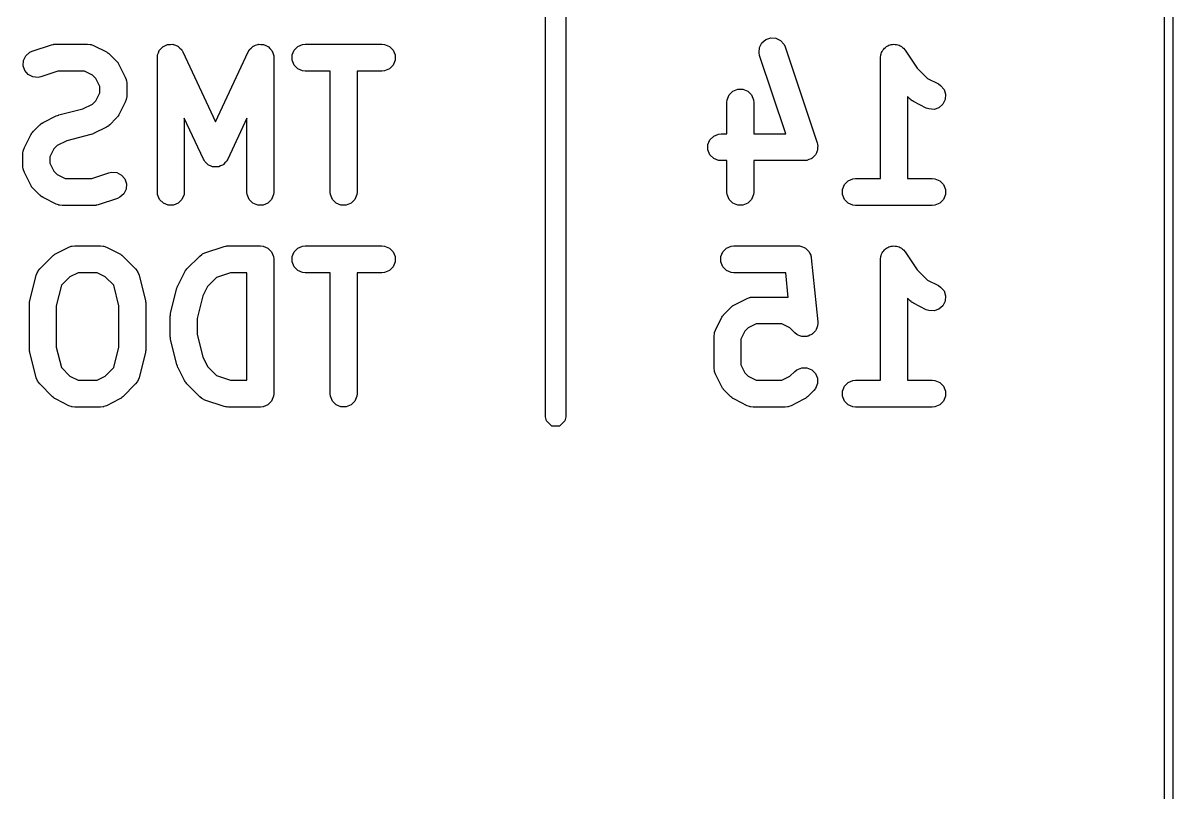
# Model space of a CAD drawing. Extents: x 89 to 178, y -115 to -57.
# Drawn here: x 165.18 to 172.03, y -88.94 to -84.36 of the extents above; entities that cross this region are included whole.
import ezdxf

# ---------------------------------------------------------------- set-up
doc = ezdxf.new("R2010")
doc.units = 0
doc.layers.add('BLACK', color=7, linetype='CONTINUOUS')

msp = doc.modelspace()

# ---------------------------------------------------------------- linework, layer by layer
at = {"layer": 'BLACK', "linetype": 'CONTINUOUS'}
for p, q in [((171.975, -90.3), (171.975091, -63.030772)), ((172.025092, -63.020889), (172.025, -90.275)), ((168.29, -86.7), (168.29, -81.71)), ((168.41, -81.71), (168.41, -86.7)), ((169.562814, -84.50255), (169.576774, -84.474631)), ((169.576774, -84.474631), (169.600356, -84.454179)), ((169.600356, -84.454179), (169.629968, -84.444308)), ((169.629968, -84.444308), (169.661104, -84.44652)), ((169.661104, -84.44652), (169.689023, -84.46048)), ((169.689023, -84.46048), (169.709475, -84.484062)), ((165.195821, -84.550821), (165.219403, -84.530369)), ((165.219403, -84.530369), (165.233723, -84.523975)), ((165.233723, -84.523975), (165.348008, -84.48588)), ((165.348008, -84.48588), (165.355747, -84.48412)), ((165.355747, -84.48412), (165.357699, -84.483312)), ((165.357699, -84.483312), (165.360527, -84.483033)), ((165.360527, -84.483033), (165.3633, -84.482403)), ((165.3633, -84.482403), (165.365408, -84.482552)), ((165.365408, -84.482552), (165.373306, -84.481775)), ((165.373306, -84.481775), (165.563783, -84.481775)), ((165.563783, -84.481775), (165.57939, -84.483312)), ((165.57939, -84.483312), (165.582046, -84.484412)), ((165.582046, -84.484412), (165.584913, -84.484616)), ((165.584913, -84.484616), (165.59956, -84.490221)), ((165.59956, -84.490221), (165.67575, -84.528316)), ((165.67575, -84.528316), (165.682464, -84.532542)), ((165.682464, -84.532542), (165.684419, -84.533352)), ((165.684419, -84.533352), (165.686618, -84.535157)), ((165.686618, -84.535157), (165.689022, -84.53667)), ((165.689022, -84.53667), (165.690404, -84.538264)), ((165.690404, -84.538264), (165.696542, -84.543301)), ((165.696542, -84.543301), (165.734636, -84.581396)), ((165.979948, -84.549628), (165.980317, -84.548612)), ((165.980317, -84.548612), (165.980558, -84.546168)), ((165.980558, -84.546168), (165.985866, -84.53335)), ((165.985866, -84.53335), (165.990615, -84.520293)), ((165.990615, -84.520293), (165.99182, -84.518976)), ((165.99182, -84.518976), (165.992503, -84.517329)), ((165.992503, -84.517329), (166.002319, -84.507512)), ((166.002319, -84.507512), (166.011697, -84.497273)), ((166.011697, -84.497273), (166.013313, -84.496518)), ((166.013313, -84.496518), (166.014575, -84.495257)), ((166.014575, -84.495257), (166.027401, -84.489944)), ((166.027401, -84.489944), (166.039983, -84.484073)), ((166.039983, -84.484073), (166.041765, -84.483994)), ((166.041765, -84.483994), (166.043414, -84.483312)), ((166.043414, -84.483312), (166.057293, -84.483312)), ((166.057293, -84.483312), (166.071168, -84.482702)), ((166.071168, -84.482702), (166.072846, -84.483312)), ((166.072846, -84.483312), (166.074628, -84.483312)), ((166.074628, -84.483312), (166.087445, -84.48862)), ((166.087445, -84.48862), (166.100503, -84.493369)), ((166.100503, -84.493369), (166.101819, -84.494574)), ((166.101819, -84.494574), (166.103467, -84.495257)), ((166.103467, -84.495257), (166.113283, -84.505073)), ((166.113283, -84.505073), (166.123523, -84.514451)), ((166.123523, -84.514451), (166.124775, -84.516565)), ((166.124775, -84.516565), (166.125539, -84.517329)), ((166.125539, -84.517329), (166.126262, -84.519075)), ((166.126262, -84.519075), (166.131516, -84.527944)), ((166.131516, -84.527944), (166.325688, -84.944025)), ((166.325688, -84.944025), (166.51986, -84.527944)), ((166.51986, -84.527944), (166.525111, -84.519077)), ((166.525111, -84.519077), (166.525836, -84.517329)), ((166.525836, -84.517329), (166.526599, -84.516565)), ((166.526599, -84.516565), (166.527852, -84.514451)), ((166.527852, -84.514451), (166.538091, -84.505073)), ((166.538091, -84.505073), (166.547908, -84.495257)), ((166.547908, -84.495257), (166.549555, -84.494574)), ((166.549555, -84.494574), (166.550872, -84.493369)), ((166.550872, -84.493369), (166.563929, -84.48862)), ((166.563929, -84.48862), (166.576747, -84.483312)), ((166.576747, -84.483312), (166.578529, -84.483312)), ((166.578529, -84.483312), (166.580207, -84.482702)), ((166.580207, -84.482702), (166.594082, -84.483312)), ((166.594082, -84.483312), (166.607961, -84.483312)), ((166.607961, -84.483312), (166.609609, -84.483994)), ((166.609609, -84.483994), (166.611392, -84.484073)), ((166.611392, -84.484073), (166.623973, -84.489944)), ((166.623973, -84.489944), (166.6368, -84.495257)), ((166.6368, -84.495257), (166.638061, -84.496518)), ((166.638061, -84.496518), (166.639678, -84.497273)), ((166.639678, -84.497273), (166.649055, -84.507512)), ((166.649055, -84.507512), (166.658872, -84.517329)), ((166.658872, -84.517329), (166.659554, -84.518976)), ((166.659554, -84.518976), (166.66076, -84.520293)), ((166.66076, -84.520293), (166.665508, -84.53335)), ((166.665508, -84.53335), (166.670817, -84.546168)), ((166.670817, -84.546168), (166.671057, -84.548612)), ((166.671057, -84.548612), (166.671427, -84.549628)), ((166.780558, -84.546168), (166.792503, -84.517329)), ((166.780558, -84.577382), (166.780558, -84.546168)), ((166.792503, -84.517329), (166.814575, -84.495257)), ((166.814575, -84.495257), (166.843414, -84.483312)), ((166.843414, -84.483312), (166.859021, -84.481775)), ((166.859021, -84.481775), (167.316164, -84.481775)), ((167.316164, -84.481775), (167.331771, -84.483312)), ((167.331771, -84.483312), (167.36061, -84.495257)), ((167.36061, -84.495257), (167.382682, -84.517329)), ((167.382682, -84.517329), (167.394627, -84.546168)), ((167.394627, -84.546168), (167.394627, -84.577382)), ((169.560602, -84.533686), (169.562814, -84.50255)), ((169.564079, -84.548978), (169.560602, -84.533686)), ((169.709475, -84.484062), (169.715869, -84.498382)), ((169.715869, -84.498382), (169.906346, -85.069809)), ((170.283801, -84.561601), (170.285321, -84.546168)), ((170.285321, -84.546168), (170.288351, -84.538852)), ((170.288351, -84.538852), (170.289905, -84.531083)), ((170.289905, -84.531083), (170.294267, -84.524569)), ((170.294267, -84.524569), (170.297266, -84.517329)), ((170.297266, -84.517329), (170.302866, -84.511728)), ((170.302866, -84.511728), (170.307274, -84.505147)), ((170.307274, -84.505147), (170.313795, -84.500799)), ((170.313795, -84.500799), (170.319338, -84.495257)), ((170.319338, -84.495257), (170.326656, -84.492225)), ((170.326656, -84.492225), (170.333246, -84.487833)), ((170.333246, -84.487833), (170.340935, -84.486311)), ((170.340935, -84.486311), (170.348177, -84.483312)), ((170.348177, -84.483312), (170.356094, -84.483312)), ((170.356094, -84.483312), (170.363867, -84.481774)), ((170.363867, -84.481774), (170.371557, -84.483312)), ((170.371557, -84.483312), (170.379391, -84.483312)), ((170.379391, -84.483312), (170.386706, -84.486342)), ((170.386706, -84.486342), (170.394476, -84.487896)), ((170.394476, -84.487896), (170.400989, -84.492258)), ((170.400989, -84.492258), (170.40823, -84.495257)), ((170.40823, -84.495257), (170.41383, -84.500857)), ((170.41383, -84.500857), (170.420412, -84.505265)), ((170.420412, -84.505265), (170.430239, -84.517266)), ((170.430239, -84.517266), (170.430302, -84.517329)), ((170.430302, -84.517329), (170.430313, -84.517356)), ((170.430313, -84.517356), (170.430348, -84.517399)), ((170.430348, -84.517399), (170.502144, -84.625093)), ((165.179649, -84.609876), (165.181861, -84.57874)), ((165.18952, -84.639488), (165.179649, -84.609876)), ((165.181861, -84.57874), (165.195821, -84.550821)), ((165.734636, -84.581396), (165.73967, -84.58753)), ((165.73967, -84.58753), (165.741268, -84.588916)), ((165.741268, -84.588916), (165.742783, -84.591324)), ((165.742783, -84.591324), (165.744585, -84.593519)), ((165.744585, -84.593519), (165.745392, -84.595469)), ((165.745392, -84.595469), (165.749622, -84.602188)), ((165.749622, -84.602188), (165.787718, -84.678378)), ((165.979021, -84.561775), (165.980031, -84.551518)), ((165.979021, -85.361775), (165.979021, -84.561775)), ((165.980031, -84.551518), (165.979948, -84.549628)), ((166.671427, -84.549628), (166.671343, -84.551518)), ((166.671343, -84.551518), (166.672354, -84.561775)), ((166.672354, -84.561775), (166.672354, -85.361775)), ((166.792503, -84.606221), (166.780558, -84.577382)), ((166.814575, -84.628293), (166.792503, -84.606221)), ((167.382682, -84.606221), (167.36061, -84.628293)), ((167.394627, -84.577382), (167.382682, -84.606221)), ((169.719456, -85.015108), (169.564079, -84.548978)), ((170.283783, -84.561692), (170.283801, -84.561601)), ((170.283789, -84.561722), (170.283783, -84.561692)), ((170.283784, -84.561775), (170.283789, -84.561722)), ((170.283784, -85.281775), (170.283784, -84.561775)), ((165.209972, -84.66307), (165.18952, -84.639488)), ((165.237891, -84.67703), (165.209972, -84.66307)), ((165.269027, -84.679242), (165.237891, -84.67703)), ((165.284319, -84.675765), (165.269027, -84.679242)), ((165.386289, -84.641775), (165.284319, -84.675765)), ((165.544898, -84.641775), (165.386289, -84.641775)), ((165.592582, -84.665617), (165.544898, -84.641775)), ((165.61232, -84.685354), (165.592582, -84.665617)), ((165.636164, -84.733041), (165.61232, -84.685354)), ((165.787718, -84.678378), (165.793323, -84.693025)), ((166.843414, -84.640238), (166.814575, -84.628293)), ((166.859021, -84.641775), (166.843414, -84.640238)), ((167.007593, -84.641775), (166.859021, -84.641775)), ((167.007593, -85.361775), (167.007593, -84.641775)), ((167.316164, -84.641775), (167.167593, -84.641775)), ((167.167593, -84.641775), (167.167593, -85.361775)), ((167.331771, -84.640238), (167.316164, -84.641775)), ((167.36061, -84.628293), (167.331771, -84.640238)), ((170.502144, -84.625093), (170.563554, -84.686502)), ((165.636164, -84.77146), (165.636164, -84.733041)), ((165.793323, -84.693025), (165.793526, -84.695892)), ((165.793526, -84.695892), (165.794627, -84.698549)), ((165.794627, -84.698549), (165.796164, -84.714156)), ((165.796164, -84.714156), (165.796164, -84.790346)), ((169.405052, -84.761923), (169.433891, -84.749978)), ((169.433891, -84.749978), (169.465105, -84.749978)), ((169.465105, -84.749978), (169.493944, -84.761923)), ((170.563554, -84.686502), (170.628133, -84.718792)), ((170.628133, -84.718792), (170.641405, -84.727146)), ((170.641405, -84.727146), (170.661857, -84.750727)), ((170.661857, -84.750727), (170.671728, -84.78034)), ((165.592582, -84.838884), (165.61232, -84.819147)), ((165.61232, -84.819147), (165.636164, -84.77146)), ((165.793323, -84.811477), (165.787718, -84.826124)), ((165.793526, -84.808609), (165.793323, -84.811477)), ((165.794627, -84.805953), (165.793526, -84.808609)), ((165.796164, -84.790346), (165.794627, -84.805953)), ((169.369498, -84.828441), (169.371035, -84.812834)), ((169.371035, -84.812834), (169.38298, -84.783995)), ((169.38298, -84.783995), (169.405052, -84.761923)), ((169.493944, -84.761923), (169.516016, -84.783995)), ((169.516016, -84.783995), (169.527961, -84.812834)), ((169.527961, -84.812834), (169.529498, -84.828441)), ((170.459596, -84.808819), (170.443784, -84.793006)), ((170.443784, -84.793006), (170.443784, -85.281775)), ((170.46573, -84.813853), (170.459596, -84.808819)), ((170.467116, -84.815451), (170.46573, -84.813853)), ((170.469524, -84.816966), (170.467116, -84.815451)), ((170.471719, -84.818768), (170.469524, -84.816966)), ((170.473669, -84.819576), (170.471719, -84.818768)), ((170.480388, -84.823805), (170.473669, -84.819576)), ((170.669515, -84.811476), (170.655556, -84.839395)), ((170.671728, -84.78034), (170.669515, -84.811476)), ((165.391999, -84.903211), (165.535862, -84.867244)), ((165.535862, -84.867244), (165.592582, -84.838884)), ((165.787718, -84.826124), (165.749622, -84.902314)), ((169.369498, -85.015108), (169.369498, -84.828441)), ((169.529498, -84.828441), (169.529498, -85.015108)), ((170.556579, -84.8619), (170.480388, -84.823805)), ((170.571226, -84.867505), (170.556579, -84.8619)), ((170.602362, -84.869718), (170.571226, -84.867505)), ((170.631975, -84.859847), (170.602362, -84.869718)), ((170.655556, -84.839395), (170.631975, -84.859847)), ((165.278642, -84.96235), (165.284776, -84.957315)), ((165.284776, -84.957315), (165.286162, -84.955718)), ((165.286162, -84.955718), (165.28857, -84.954202)), ((165.28857, -84.954202), (165.290765, -84.952401)), ((165.290765, -84.952401), (165.292715, -84.951593)), ((165.292715, -84.951593), (165.299434, -84.947364)), ((165.299434, -84.947364), (165.375624, -84.909268)), ((165.375624, -84.909268), (165.376767, -84.90883)), ((165.376767, -84.90883), (165.377231, -84.908487)), ((165.377231, -84.908487), (165.383764, -84.906152)), ((165.383764, -84.906152), (165.390271, -84.903663)), ((165.390271, -84.903663), (165.390848, -84.903621)), ((165.390848, -84.903621), (165.391999, -84.903211)), ((165.734636, -84.923106), (165.696542, -84.961201)), ((165.73967, -84.916971), (165.734636, -84.923106)), ((165.741268, -84.915586), (165.73967, -84.916971)), ((165.742783, -84.913177), (165.741268, -84.915586)), ((165.744585, -84.910983), (165.742783, -84.913177)), ((165.745392, -84.909032), (165.744585, -84.910983)), ((165.749622, -84.902314), (165.745392, -84.909032)), ((166.253193, -85.167034), (166.139021, -84.92238)), ((166.139021, -84.92238), (166.139021, -85.361775)), ((166.512354, -84.922381), (166.398183, -85.167034)), ((166.512354, -85.361775), (166.512354, -84.922381)), ((165.187467, -85.097426), (165.225562, -85.021236)), ((165.225562, -85.021236), (165.229788, -85.014521)), ((165.229788, -85.014521), (165.230598, -85.012567)), ((165.230598, -85.012567), (165.232403, -85.010367)), ((165.232403, -85.010367), (165.233916, -85.007964)), ((165.233916, -85.007964), (165.23551, -85.006581)), ((165.23551, -85.006581), (165.240547, -85.000444)), ((165.240547, -85.000444), (165.278642, -84.96235)), ((165.583186, -85.020338), (165.439325, -85.056302)), ((165.584336, -85.019926), (165.583186, -85.020338)), ((165.584913, -85.019886), (165.584336, -85.019926)), ((165.591405, -85.017401), (165.584913, -85.019886)), ((165.597954, -85.015062), (165.591405, -85.017401)), ((165.598418, -85.014717), (165.597954, -85.015062)), ((165.59956, -85.014281), (165.598418, -85.014717)), ((165.67575, -84.976186), (165.59956, -85.014281)), ((165.682464, -84.971959), (165.67575, -84.976186)), ((165.684419, -84.97115), (165.682464, -84.971959)), ((165.686618, -84.969344), (165.684419, -84.97115)), ((165.689022, -84.967832), (165.686618, -84.969344)), ((165.690404, -84.966237), (165.689022, -84.967832)), ((165.696542, -84.961201), (165.690404, -84.966237)), ((169.290766, -85.02859), (169.319605, -85.016645)), ((169.319605, -85.016645), (169.335212, -85.015108)), ((169.335212, -85.015108), (169.369498, -85.015108)), ((169.529498, -85.015108), (169.719456, -85.015108)), ((165.3826, -85.084665), (165.362863, -85.104403)), ((165.439325, -85.056302), (165.3826, -85.084665)), ((169.256749, -85.079501), (169.268694, -85.050662)), ((169.256749, -85.110715), (169.256749, -85.079501)), ((169.268694, -85.050662), (169.290766, -85.02859)), ((169.906346, -85.069809), (169.908106, -85.077551)), ((169.908106, -85.077551), (169.908914, -85.079501)), ((169.908914, -85.079501), (169.908914, -85.081103)), ((169.908914, -85.081103), (169.909823, -85.085101)), ((169.909823, -85.085101), (169.908914, -85.097896)), ((165.179021, -85.133203), (165.180558, -85.117596)), ((165.179021, -85.209394), (165.179021, -85.133203)), ((165.180558, -85.117596), (165.181658, -85.114939)), ((165.181658, -85.114939), (165.181862, -85.112073)), ((165.181862, -85.112073), (165.187467, -85.097426)), ((165.362863, -85.104403), (165.339021, -85.152088)), ((165.339021, -85.152088), (165.339021, -85.190509)), ((169.268694, -85.139554), (169.256749, -85.110715)), ((169.290766, -85.161626), (169.268694, -85.139554)), ((169.319605, -85.173571), (169.290766, -85.161626)), ((169.870069, -85.164609), (169.857907, -85.168662)), ((169.872239, -85.162726), (169.870069, -85.164609)), ((169.874897, -85.161626), (169.872239, -85.162726)), ((169.883969, -85.152553), (169.874897, -85.161626)), ((169.893651, -85.144157), (169.883969, -85.152553)), ((169.894936, -85.141586), (169.893651, -85.144157)), ((169.896969, -85.139554), (169.894936, -85.141586)), ((169.901874, -85.12771), (169.896969, -85.139554)), ((169.907611, -85.116238), (169.901874, -85.12771)), ((169.907814, -85.113368), (169.907611, -85.116238)), ((169.908914, -85.110715), (169.907814, -85.113368)), ((169.908914, -85.097896), (169.908914, -85.110715)), ((165.180558, -85.225001), (165.179021, -85.209394)), ((165.181658, -85.227657), (165.180558, -85.225001)), ((165.181862, -85.230524), (165.181658, -85.227657)), ((165.187467, -85.245171), (165.181862, -85.230524)), ((165.339021, -85.190509), (165.362864, -85.238195)), ((166.256577, -85.172747), (166.253193, -85.167034)), ((166.257282, -85.174685), (166.256577, -85.172747)), ((166.258537, -85.176055), (166.257282, -85.174685)), ((166.261186, -85.180527), (166.258537, -85.176055)), ((166.270152, -85.188738), (166.261186, -85.180527)), ((166.278364, -85.197705), (166.270152, -85.188738)), ((166.281583, -85.199207), (166.278364, -85.197705)), ((166.284206, -85.201609), (166.281583, -85.199207)), ((166.295636, -85.205765), (166.284206, -85.201609)), ((166.30665, -85.210905), (166.295636, -85.205765)), ((166.310199, -85.211061), (166.30665, -85.210905)), ((166.313541, -85.212276), (166.310199, -85.211061)), ((166.325688, -85.211741), (166.313541, -85.212276)), ((166.337835, -85.212276), (166.325688, -85.211741)), ((166.341176, -85.211061), (166.337835, -85.212276)), ((166.344726, -85.210905), (166.341176, -85.211061)), ((166.355739, -85.205765), (166.344726, -85.210905)), ((166.36717, -85.201609), (166.355739, -85.205765)), ((166.369792, -85.199207), (166.36717, -85.201609)), ((166.373012, -85.197705), (166.369792, -85.199207)), ((166.381223, -85.188738), (166.373012, -85.197705)), ((166.39019, -85.180527), (166.381223, -85.188738)), ((166.392838, -85.176055), (166.39019, -85.180527)), ((166.394094, -85.174685), (166.392838, -85.176055)), ((166.394798, -85.172747), (166.394094, -85.174685)), ((166.398183, -85.167034), (166.394798, -85.172747)), ((169.335212, -85.175108), (169.319605, -85.173571)), ((169.369498, -85.175108), (169.335212, -85.175108)), ((169.369498, -85.361775), (169.369498, -85.175108)), ((169.830451, -85.175108), (169.529498, -85.175108)), ((169.529498, -85.175108), (169.529498, -85.361775)), ((169.838349, -85.17433), (169.830451, -85.175108)), ((169.840457, -85.17448), (169.838349, -85.17433)), ((169.841978, -85.173972), (169.840457, -85.17448)), ((169.846058, -85.173571), (169.841978, -85.173972)), ((169.857907, -85.168662), (169.846058, -85.173571)), ((165.225562, -85.321361), (165.187467, -85.245171)), ((165.362864, -85.238195), (165.3826, -85.257932)), ((165.3826, -85.257932), (165.430287, -85.281775)), ((165.430287, -85.281775), (165.588895, -85.281775)), ((165.588895, -85.281775), (165.690866, -85.247785)), ((165.690866, -85.247785), (165.706158, -85.244308)), ((165.706158, -85.244308), (165.737295, -85.24652)), ((165.737295, -85.24652), (165.765214, -85.26048)), ((165.765214, -85.26048), (165.785665, -85.284062)), ((165.785665, -85.284062), (165.795536, -85.313674)), ((170.068695, -85.317329), (170.090767, -85.295257)), ((170.090767, -85.295257), (170.119606, -85.283312)), ((170.119606, -85.283312), (170.135213, -85.281775)), ((170.135213, -85.281775), (170.283784, -85.281775)), ((170.443784, -85.281775), (170.592356, -85.281775)), ((170.592356, -85.281775), (170.607963, -85.283312)), ((170.607963, -85.283312), (170.636802, -85.295257)), ((170.636802, -85.295257), (170.658874, -85.317329)), ((165.229789, -85.328077), (165.225562, -85.321361)), ((165.230598, -85.330029), (165.229789, -85.328077)), ((165.2324, -85.332225), (165.230598, -85.330029)), ((165.233916, -85.334633), (165.2324, -85.332225)), ((165.235513, -85.336018), (165.233916, -85.334633)), ((165.240547, -85.342152), (165.235513, -85.336018)), ((165.278642, -85.380248), (165.240547, -85.342152)), ((165.793324, -85.344811), (165.779364, -85.37273)), ((165.795536, -85.313674), (165.793324, -85.344811)), ((165.980558, -85.377382), (165.979021, -85.361775)), ((166.139021, -85.361775), (166.137484, -85.377382)), ((166.513891, -85.377382), (166.512354, -85.361775)), ((166.672354, -85.361775), (166.670817, -85.377382)), ((167.00913, -85.377382), (167.007593, -85.361775)), ((167.167593, -85.361775), (167.166056, -85.377382)), ((169.371035, -85.377382), (169.369498, -85.361775)), ((169.529498, -85.361775), (169.527961, -85.377382)), ((170.05675, -85.346168), (170.068695, -85.317329)), ((170.05675, -85.377382), (170.05675, -85.346168)), ((170.658874, -85.317329), (170.670819, -85.346168)), ((170.670819, -85.346168), (170.670819, -85.377382)), ((165.284777, -85.385283), (165.278642, -85.380248)), ((165.286162, -85.38688), (165.284777, -85.385283)), ((165.288566, -85.388393), (165.286162, -85.38688)), ((165.290764, -85.390197), (165.288566, -85.388393)), ((165.292716, -85.391005), (165.290764, -85.390197)), ((165.299434, -85.395234), (165.292716, -85.391005)), ((165.375625, -85.433329), (165.299434, -85.395234)), ((165.390272, -85.438934), (165.375625, -85.433329)), ((165.393138, -85.439137), (165.390272, -85.438934)), ((165.627176, -85.43767), (165.619436, -85.439429)), ((165.741462, -85.399575), (165.627176, -85.43767)), ((165.755782, -85.393181), (165.741462, -85.399575)), ((165.779364, -85.37273), (165.755782, -85.393181)), ((165.992503, -85.406221), (165.980558, -85.377382)), ((166.014575, -85.428293), (165.992503, -85.406221)), ((166.043414, -85.440238), (166.014575, -85.428293)), ((166.103467, -85.428293), (166.074628, -85.440238)), ((166.125539, -85.406221), (166.103467, -85.428293)), ((166.137484, -85.377382), (166.125539, -85.406221)), ((166.525836, -85.406221), (166.513891, -85.377382)), ((166.547908, -85.428293), (166.525836, -85.406221)), ((166.576747, -85.440238), (166.547908, -85.428293)), ((166.6368, -85.428293), (166.607961, -85.440238)), ((166.658872, -85.406221), (166.6368, -85.428293)), ((166.670817, -85.377382), (166.658872, -85.406221)), ((167.021075, -85.406221), (167.00913, -85.377382)), ((167.043147, -85.428293), (167.021075, -85.406221)), ((167.071986, -85.440238), (167.043147, -85.428293)), ((167.132039, -85.428293), (167.1032, -85.440238)), ((167.154111, -85.406221), (167.132039, -85.428293)), ((167.166056, -85.377382), (167.154111, -85.406221)), ((169.38298, -85.406221), (169.371035, -85.377382)), ((169.405052, -85.428293), (169.38298, -85.406221)), ((169.433891, -85.440238), (169.405052, -85.428293)), ((169.493944, -85.428293), (169.465105, -85.440238)), ((169.516016, -85.406221), (169.493944, -85.428293)), ((169.527961, -85.377382), (169.516016, -85.406221)), ((170.068695, -85.406221), (170.05675, -85.377382)), ((170.090767, -85.428293), (170.068695, -85.406221)), ((170.119606, -85.440238), (170.090767, -85.428293)), ((170.636802, -85.428293), (170.607963, -85.440238)), ((170.658874, -85.406221), (170.636802, -85.428293)), ((170.670819, -85.377382), (170.658874, -85.406221)), ((165.395795, -85.440238), (165.393138, -85.439137)), ((165.411402, -85.441775), (165.395795, -85.440238)), ((165.601878, -85.441775), (165.411402, -85.441775)), ((165.609775, -85.440997), (165.601878, -85.441775)), ((165.611884, -85.441147), (165.609775, -85.440997)), ((165.614656, -85.440516), (165.611884, -85.441147)), ((165.617485, -85.440238), (165.614656, -85.440516)), ((165.619436, -85.439429), (165.617485, -85.440238)), ((166.074628, -85.440238), (166.043414, -85.440238)), ((166.607961, -85.440238), (166.576747, -85.440238)), ((167.1032, -85.440238), (167.071986, -85.440238)), ((169.465105, -85.440238), (169.433891, -85.440238)), ((170.135213, -85.441775), (170.119606, -85.440238)), ((170.592356, -85.441775), (170.135213, -85.441775)), ((170.607963, -85.440238), (170.592356, -85.441775)), ((165.375625, -85.728316), (165.451815, -85.690221)), ((165.451815, -85.690221), (165.466462, -85.684616)), ((165.466462, -85.684616), (165.469328, -85.684412)), ((165.469328, -85.684412), (165.471985, -85.683312)), ((165.471985, -85.683312), (165.487592, -85.681775)), ((165.487592, -85.681775), (165.639973, -85.681775)), ((165.639973, -85.681775), (165.65558, -85.683312)), ((165.65558, -85.683312), (165.658236, -85.684412)), ((165.658236, -85.684412), (165.661103, -85.684616)), ((165.661103, -85.684616), (165.67575, -85.690221)), ((165.67575, -85.690221), (165.751941, -85.728316)), ((166.262294, -85.723975), (166.37658, -85.68588)), ((166.37658, -85.68588), (166.384319, -85.68412)), ((166.384319, -85.68412), (166.386271, -85.683312)), ((166.386271, -85.683312), (166.389099, -85.683033)), ((166.389099, -85.683033), (166.391872, -85.682403)), ((166.391872, -85.682403), (166.39398, -85.682552)), ((166.39398, -85.682552), (166.401878, -85.681775)), ((166.401878, -85.681775), (166.592354, -85.681775)), ((166.592354, -85.681775), (166.607961, -85.683312)), ((166.607961, -85.683312), (166.6368, -85.695257)), ((166.6368, -85.695257), (166.658872, -85.717329)), ((166.792503, -85.717329), (166.814575, -85.695257)), ((166.814575, -85.695257), (166.843414, -85.683312)), ((166.843414, -85.683312), (166.859021, -85.681775)), ((166.859021, -85.681775), (167.316164, -85.681775)), ((167.316164, -85.681775), (167.331771, -85.683312)), ((167.331771, -85.683312), (167.36061, -85.695257)), ((167.36061, -85.695257), (167.382682, -85.717329)), ((169.344885, -85.717329), (169.366957, -85.695257)), ((169.366957, -85.695257), (169.395796, -85.683312)), ((169.395796, -85.683312), (169.411403, -85.681775)), ((169.411403, -85.681775), (169.792355, -85.681775)), ((169.792355, -85.681775), (169.798124, -85.682343)), ((169.798124, -85.682343), (169.800077, -85.682148)), ((169.800077, -85.682148), (169.801983, -85.682723)), ((169.801983, -85.682723), (169.807962, -85.683312)), ((169.807962, -85.683312), (169.818761, -85.687785)), ((169.818761, -85.687785), (169.829961, -85.691164)), ((169.829961, -85.691164), (169.833079, -85.693715)), ((169.833079, -85.693715), (169.836801, -85.695257)), ((169.836801, -85.695257), (169.845071, -85.703527)), ((169.845071, -85.703527), (169.85412, -85.710931)), ((169.85412, -85.710931), (169.856023, -85.714479)), ((170.297266, -85.717329), (170.302866, -85.711728)), ((170.302866, -85.711728), (170.307274, -85.705147)), ((170.307274, -85.705147), (170.313795, -85.700799)), ((170.313795, -85.700799), (170.319338, -85.695257)), ((170.319338, -85.695257), (170.326656, -85.692225)), ((170.326656, -85.692225), (170.333246, -85.687833)), ((170.333246, -85.687833), (170.340935, -85.686311)), ((170.340935, -85.686311), (170.348177, -85.683312)), ((170.348177, -85.683312), (170.356094, -85.683312)), ((170.356094, -85.683312), (170.363867, -85.681774)), ((170.363867, -85.681774), (170.371557, -85.683312)), ((170.371557, -85.683312), (170.379391, -85.683312)), ((170.379391, -85.683312), (170.386706, -85.686342)), ((170.386706, -85.686342), (170.394476, -85.687896)), ((170.394476, -85.687896), (170.400989, -85.692258)), ((170.400989, -85.692258), (170.40823, -85.695257)), ((170.40823, -85.695257), (170.41383, -85.700857)), ((170.41383, -85.700857), (170.420412, -85.705265)), ((170.420412, -85.705265), (170.430239, -85.717266)), ((165.278643, -85.819491), (165.354834, -85.743301)), ((165.354834, -85.743301), (165.360967, -85.738267)), ((165.360967, -85.738267), (165.362353, -85.73667)), ((165.362353, -85.73667), (165.36476, -85.735154)), ((165.36476, -85.735154), (165.366957, -85.733352)), ((165.366957, -85.733352), (165.368908, -85.732543)), ((165.368908, -85.732543), (165.375625, -85.728316)), ((165.751941, -85.728316), (165.758655, -85.732542)), ((165.758655, -85.732542), (165.76061, -85.733352)), ((165.76061, -85.733352), (165.762809, -85.735157)), ((165.762809, -85.735157), (165.765213, -85.73667)), ((165.765213, -85.73667), (165.766595, -85.738264)), ((165.766595, -85.738264), (165.772733, -85.743301)), ((165.772733, -85.743301), (165.848923, -85.819492)), ((166.154833, -85.819491), (166.231024, -85.743301)), ((166.231024, -85.743301), (166.243146, -85.733352)), ((166.243146, -85.733352), (166.245803, -85.732251)), ((166.245803, -85.732251), (166.247974, -85.730369)), ((166.247974, -85.730369), (166.262294, -85.723975)), ((166.658872, -85.717329), (166.670817, -85.746168)), ((166.670817, -85.746168), (166.672354, -85.761775)), ((166.672354, -85.761775), (166.672354, -86.561775)), ((166.780558, -85.746168), (166.792503, -85.717329)), ((166.780558, -85.777382), (166.780558, -85.746168)), ((166.792503, -85.806221), (166.780558, -85.777382)), ((167.382682, -85.717329), (167.394627, -85.746168)), ((167.394627, -85.777382), (167.382682, -85.806221)), ((167.394627, -85.746168), (167.394627, -85.777382)), ((169.33294, -85.746168), (169.344885, -85.717329)), ((169.33294, -85.777382), (169.33294, -85.746168)), ((169.344885, -85.806221), (169.33294, -85.777382)), ((169.856023, -85.714479), (169.858873, -85.717329)), ((169.858873, -85.717329), (169.863348, -85.728133)), ((169.863348, -85.728133), (169.868876, -85.738438)), ((169.868876, -85.738438), (169.870057, -85.744331)), ((169.870057, -85.744331), (169.870818, -85.746168)), ((169.870818, -85.746168), (169.870818, -85.748127)), ((169.870818, -85.748127), (169.871958, -85.753815)), ((169.871958, -85.753815), (169.910054, -86.134766)), ((170.283783, -85.761692), (170.283801, -85.761601)), ((170.283789, -85.761722), (170.283783, -85.761692)), ((170.283784, -85.761775), (170.283789, -85.761722)), ((170.283784, -86.481775), (170.283784, -85.761775)), ((170.283801, -85.761601), (170.285321, -85.746168)), ((170.285321, -85.746168), (170.288351, -85.738852)), ((170.288351, -85.738852), (170.289905, -85.731083)), ((170.289905, -85.731083), (170.294267, -85.724569)), ((170.294267, -85.724569), (170.297266, -85.717329)), ((170.430239, -85.717266), (170.430302, -85.717329)), ((170.430302, -85.717329), (170.430313, -85.717356)), ((170.430313, -85.717356), (170.430348, -85.717399)), ((170.430348, -85.717399), (170.502144, -85.825093)), ((165.2576, -85.856657), (165.262876, -85.841889)), ((165.262876, -85.841889), (165.266417, -85.837108)), ((165.266417, -85.837108), (165.268694, -85.831614)), ((165.268694, -85.831614), (165.278643, -85.819491)), ((165.506477, -85.841775), (165.45879, -85.865618)), ((165.621088, -85.841775), (165.506477, -85.841775)), ((165.668773, -85.865617), (165.621088, -85.841775)), ((165.848923, -85.819492), (165.858872, -85.831614)), ((165.858872, -85.831614), (165.861148, -85.83711)), ((165.861148, -85.83711), (165.864689, -85.841889)), ((165.864689, -85.841889), (165.869965, -85.856657)), ((166.101753, -85.916474), (166.139848, -85.840283)), ((166.139848, -85.840283), (166.144074, -85.833568)), ((166.144074, -85.833568), (166.144884, -85.831614)), ((166.144884, -85.831614), (166.146689, -85.829414)), ((166.146689, -85.829414), (166.148202, -85.827011)), ((166.148202, -85.827011), (166.149796, -85.825628)), ((166.149796, -85.825628), (166.154833, -85.819491)), ((166.414861, -85.841775), (166.330806, -85.869792)), ((166.512354, -85.841775), (166.414861, -85.841775)), ((166.512354, -86.481775), (166.512354, -85.841775)), ((166.814575, -85.828293), (166.792503, -85.806221)), ((166.843414, -85.840238), (166.814575, -85.828293)), ((166.859021, -85.841775), (166.843414, -85.840238)), ((167.007593, -85.841775), (166.859021, -85.841775)), ((167.007593, -86.561775), (167.007593, -85.841775)), ((167.316164, -85.841775), (167.167593, -85.841775)), ((167.167593, -85.841775), (167.167593, -86.561775)), ((167.331771, -85.840238), (167.316164, -85.841775)), ((167.36061, -85.828293), (167.331771, -85.840238)), ((167.382682, -85.806221), (167.36061, -85.828293)), ((169.366957, -85.828293), (169.344885, -85.806221)), ((169.395796, -85.840238), (169.366957, -85.828293)), ((169.411403, -85.841775), (169.395796, -85.840238)), ((169.719956, -85.841775), (169.411403, -85.841775)), ((169.734698, -85.989193), (169.719956, -85.841775)), ((170.502144, -85.825093), (170.563554, -85.886502)), ((165.219505, -86.009038), (165.2576, -85.856657)), ((165.407448, -85.916959), (165.377116, -86.038288)), ((165.45879, -85.865618), (165.407448, -85.916959)), ((165.720117, -85.91696), (165.668773, -85.865617)), ((165.75045, -86.038288), (165.720117, -85.91696)), ((165.869965, -85.856657), (165.908061, -86.009038)), ((166.098632, -85.924628), (166.100972, -85.91808)), ((166.100972, -85.91808), (166.101316, -85.917615)), ((166.101316, -85.917615), (166.101753, -85.916474)), ((166.330806, -85.869792), (166.277149, -85.92345)), ((170.563554, -85.886502), (170.628133, -85.918792)), ((166.0576, -86.085229), (166.095696, -85.932848)), ((166.095696, -85.932848), (166.096107, -85.931697)), ((166.096107, -85.931697), (166.096148, -85.931121)), ((166.096148, -85.931121), (166.098632, -85.924628)), ((166.248787, -85.980173), (166.215211, -86.114479)), ((166.277149, -85.92345), (166.248787, -85.980173)), ((169.510082, -85.988074), (169.525689, -85.986537)), ((169.525689, -85.986537), (169.716165, -85.986537)), ((169.716165, -85.986537), (169.731772, -85.988074)), ((170.628133, -85.918792), (170.641405, -85.927146)), ((170.641405, -85.927146), (170.661857, -85.950727)), ((170.661857, -85.950727), (170.671728, -85.98034)), ((170.671728, -85.98034), (170.669515, -86.011476)), ((165.217116, -86.028441), (165.217383, -86.02572)), ((165.217116, -86.295108), (165.217116, -86.028441)), ((165.21721, -86.024552), (165.218074, -86.018707)), ((165.217383, -86.02572), (165.21721, -86.024552)), ((165.218074, -86.018707), (165.218653, -86.012834)), ((165.218653, -86.012834), (165.219104, -86.011743)), ((165.219104, -86.011743), (165.219505, -86.009038)), ((165.377116, -86.038288), (165.377116, -86.28526)), ((165.75045, -86.28526), (165.75045, -86.038288)), ((165.908061, -86.009038), (165.908461, -86.011743)), ((165.908461, -86.011743), (165.908913, -86.012834)), ((165.908913, -86.012834), (165.909491, -86.018707)), ((165.909491, -86.018707), (165.910356, -86.024552)), ((165.910356, -86.024552), (165.910182, -86.02572)), ((165.910182, -86.02572), (165.91045, -86.028441)), ((165.91045, -86.028441), (165.91045, -86.295108)), ((169.354834, -86.086158), (169.392929, -86.048064)), ((169.392929, -86.048064), (169.399063, -86.043029)), ((169.399063, -86.043029), (169.400449, -86.041432)), ((169.400449, -86.041432), (169.402857, -86.039916)), ((169.402857, -86.039916), (169.405052, -86.038115)), ((169.405052, -86.038115), (169.407002, -86.037307)), ((169.407002, -86.037307), (169.413721, -86.033078)), ((169.413721, -86.033078), (169.489912, -85.994983)), ((169.489912, -85.994983), (169.504559, -85.989378)), ((169.504559, -85.989378), (169.507425, -85.989174)), ((169.507425, -85.989174), (169.510082, -85.988074)), ((169.731772, -85.988074), (169.734428, -85.989174)), ((169.734428, -85.989174), (169.734698, -85.989193)), ((170.459596, -86.008819), (170.443784, -85.993006)), ((170.443784, -85.993006), (170.443784, -86.481775)), ((170.46573, -86.013853), (170.459596, -86.008819)), ((170.467116, -86.015451), (170.46573, -86.013853)), ((170.469524, -86.016966), (170.467116, -86.015451)), ((170.471719, -86.018768), (170.469524, -86.016966)), ((170.473669, -86.019576), (170.471719, -86.018768)), ((170.480388, -86.023805), (170.473669, -86.019576)), ((170.556579, -86.0619), (170.480388, -86.023805)), ((170.655556, -86.039395), (170.631975, -86.059847)), ((170.669515, -86.011476), (170.655556, -86.039395)), ((166.055211, -86.104632), (166.055478, -86.101911)), ((166.055211, -86.218918), (166.055211, -86.104632)), ((166.055305, -86.100743), (166.056169, -86.094898)), ((166.055478, -86.101911), (166.055305, -86.100743)), ((166.056169, -86.094898), (166.056748, -86.089025)), ((166.056748, -86.089025), (166.057199, -86.087934)), ((166.057199, -86.087934), (166.0576, -86.085229)), ((166.215211, -86.114479), (166.215211, -86.20907)), ((169.301754, -86.183141), (169.339849, -86.10695)), ((169.339849, -86.10695), (169.344075, -86.100235)), ((169.344075, -86.100235), (169.344885, -86.098281)), ((169.344885, -86.098281), (169.34669, -86.096081)), ((169.34669, -86.096081), (169.348203, -86.093678)), ((169.348203, -86.093678), (169.349797, -86.092295)), ((169.349797, -86.092295), (169.354834, -86.086158)), ((170.571226, -86.067505), (170.556579, -86.0619)), ((170.602362, -86.069718), (170.571226, -86.067505)), ((170.631975, -86.059847), (170.602362, -86.069718)), ((169.296149, -86.197788), (169.301754, -86.183141)), ((169.47715, -86.190117), (169.453308, -86.237802)), ((169.496887, -86.170379), (169.47715, -86.190117)), ((169.544574, -86.146537), (169.496887, -86.170379)), ((169.69728, -86.146537), (169.544574, -86.146537)), ((169.744966, -86.17038), (169.69728, -86.146537)), ((169.773883, -86.199296), (169.744966, -86.17038)), ((169.896969, -86.187172), (169.888699, -86.195441)), ((169.89851, -86.18345), (169.896969, -86.187172)), ((169.901061, -86.180333), (169.89851, -86.18345)), ((169.904439, -86.169135), (169.901061, -86.180333)), ((169.908914, -86.158333), (169.904439, -86.169135)), ((169.910078, -86.150449), (169.908914, -86.154306)), ((169.908914, -86.154306), (169.908914, -86.158333)), ((169.910054, -86.134766), (169.910078, -86.150449)), ((166.055478, -86.221638), (166.055211, -86.218918)), ((166.055305, -86.222807), (166.055478, -86.221638)), ((166.056169, -86.228651), (166.055305, -86.222807)), ((166.056748, -86.234525), (166.056169, -86.228651)), ((166.057199, -86.235615), (166.056748, -86.234525)), ((166.0576, -86.238321), (166.057199, -86.235615)), ((166.095696, -86.390702), (166.0576, -86.238321)), ((166.215211, -86.20907), (166.248787, -86.343375)), ((169.293308, -86.218918), (169.294845, -86.203311)), ((169.293308, -86.409394), (169.293308, -86.218918)), ((169.294845, -86.203311), (169.295945, -86.200654)), ((169.295945, -86.200654), (169.296149, -86.197788)), ((169.453308, -86.237802), (169.453308, -86.390509)), ((169.786006, -86.209245), (169.773883, -86.199296)), ((169.789727, -86.210786), (169.786006, -86.209245)), ((169.792845, -86.213337), (169.789727, -86.210786)), ((169.804039, -86.216714), (169.792845, -86.213337)), ((169.814845, -86.22119), (169.804039, -86.216714)), ((169.818874, -86.22119), (169.814845, -86.22119)), ((169.822729, -86.222353), (169.818874, -86.22119)), ((169.834359, -86.22119), (169.822729, -86.222353)), ((169.846059, -86.22119), (169.834359, -86.22119)), ((169.849782, -86.219647), (169.846059, -86.22119)), ((169.853788, -86.219247), (169.849782, -86.219647)), ((169.864089, -86.213721), (169.853788, -86.219247)), ((169.874898, -86.209244), (169.864089, -86.213721)), ((169.877746, -86.206395), (169.874898, -86.209244)), ((169.881295, -86.204492), (169.877746, -86.206395)), ((169.888699, -86.195441), (169.881295, -86.204492)), ((165.217383, -86.297828), (165.217116, -86.295108)), ((165.21721, -86.298997), (165.217383, -86.297828)), ((165.218074, -86.304841), (165.21721, -86.298997)), ((165.218653, -86.310715), (165.218074, -86.304841)), ((165.219104, -86.311805), (165.218653, -86.310715)), ((165.219505, -86.314511), (165.219104, -86.311805)), ((165.2576, -86.466892), (165.219505, -86.314511)), ((165.377116, -86.28526), (165.407448, -86.406588)), ((165.720117, -86.406588), (165.75045, -86.28526)), ((165.908061, -86.314511), (165.869965, -86.466892)), ((165.908461, -86.311805), (165.908061, -86.314511)), ((165.908913, -86.310715), (165.908461, -86.311805)), ((165.909491, -86.304841), (165.908913, -86.310715)), ((165.910356, -86.298997), (165.909491, -86.304841)), ((165.91045, -86.295108), (165.910182, -86.297828)), ((165.910182, -86.297828), (165.910356, -86.298997)), ((166.096107, -86.391852), (166.095696, -86.390702)), ((166.096148, -86.392429), (166.096107, -86.391852)), ((166.098632, -86.398921), (166.096148, -86.392429)), ((166.248787, -86.343375), (166.27715, -86.4001)), ((169.453308, -86.390509), (169.477151, -86.438195)), ((165.407448, -86.406588), (165.458791, -86.457932)), ((165.458791, -86.457932), (165.506477, -86.481775)), ((165.621088, -86.481775), (165.668774, -86.457931)), ((165.668774, -86.457931), (165.720117, -86.406588)), ((166.100972, -86.40547), (166.098632, -86.398921)), ((166.101316, -86.405934), (166.100972, -86.40547)), ((166.101753, -86.407076), (166.101316, -86.405934)), ((166.139848, -86.483266), (166.101753, -86.407076)), ((166.27715, -86.4001), (166.330806, -86.453757)), ((166.330806, -86.453757), (166.414861, -86.481775)), ((169.294845, -86.425001), (169.293308, -86.409394)), ((169.295945, -86.427657), (169.294845, -86.425001)), ((169.296149, -86.430524), (169.295945, -86.427657)), ((169.301754, -86.445171), (169.296149, -86.430524)), ((169.339849, -86.521361), (169.301754, -86.445171)), ((169.477151, -86.438195), (169.496887, -86.457932)), ((169.496887, -86.457932), (169.544574, -86.481775)), ((169.69728, -86.481775), (169.744964, -86.457932)), ((169.744964, -86.457932), (169.773883, -86.429015)), ((169.773883, -86.429015), (169.786005, -86.419066)), ((169.786005, -86.419066), (169.814844, -86.407121)), ((169.814844, -86.407121), (169.846058, -86.407121)), ((169.846058, -86.407121), (169.874897, -86.419066)), ((169.874897, -86.419066), (169.896969, -86.441138)), ((169.896969, -86.441138), (169.908914, -86.469977)), ((165.262876, -86.48166), (165.2576, -86.466892)), ((165.266416, -86.486438), (165.262876, -86.48166)), ((165.268693, -86.491935), (165.266416, -86.486438)), ((165.278642, -86.504058), (165.268693, -86.491935)), ((165.354833, -86.580248), (165.278642, -86.504058)), ((165.506477, -86.481775), (165.621088, -86.481775)), ((165.848923, -86.504057), (165.772733, -86.580248)), ((165.858872, -86.491934), (165.848923, -86.504057)), ((165.861148, -86.486438), (165.858872, -86.491934)), ((165.864689, -86.48166), (165.861148, -86.486438)), ((165.869965, -86.466892), (165.864689, -86.48166)), ((166.144075, -86.489982), (166.139848, -86.483266)), ((166.144884, -86.491934), (166.144075, -86.489982)), ((166.146686, -86.49413), (166.144884, -86.491934)), ((166.148202, -86.496538), (166.146686, -86.49413)), ((166.149799, -86.497923), (166.148202, -86.496538)), ((166.154833, -86.504057), (166.149799, -86.497923)), ((166.231023, -86.580248), (166.154833, -86.504057)), ((166.414861, -86.481775), (166.512354, -86.481775)), ((169.344076, -86.528077), (169.339849, -86.521361)), ((169.344885, -86.530029), (169.344076, -86.528077)), ((169.346687, -86.532225), (169.344885, -86.530029)), ((169.348203, -86.534633), (169.346687, -86.532225)), ((169.544574, -86.481775), (169.69728, -86.481775)), ((169.896969, -86.53003), (169.88702, -86.542152)), ((169.908914, -86.501191), (169.896969, -86.53003)), ((169.908914, -86.469977), (169.908914, -86.501191)), ((170.05675, -86.546168), (170.068695, -86.517329)), ((170.068695, -86.517329), (170.090767, -86.495257)), ((170.090767, -86.495257), (170.119606, -86.483312)), ((170.119606, -86.483312), (170.135213, -86.481775)), ((170.135213, -86.481775), (170.283784, -86.481775)), ((170.443784, -86.481775), (170.592356, -86.481775)), ((170.592356, -86.481775), (170.607963, -86.483312)), ((170.607963, -86.483312), (170.636802, -86.495257)), ((170.636802, -86.495257), (170.658874, -86.517329)), ((170.658874, -86.517329), (170.670819, -86.546168)), ((165.360967, -86.585282), (165.354833, -86.580248)), ((165.362353, -86.58688), (165.360967, -86.585282)), ((165.364761, -86.588395), (165.362353, -86.58688)), ((165.366956, -86.590197), (165.364761, -86.588395)), ((165.368906, -86.591004), (165.366956, -86.590197)), ((165.375625, -86.595234), (165.368906, -86.591004)), ((165.451815, -86.633329), (165.375625, -86.595234)), ((165.751941, -86.595234), (165.67575, -86.633329)), ((165.758659, -86.591004), (165.751941, -86.595234)), ((165.76061, -86.590197), (165.758659, -86.591004)), ((165.762804, -86.588395), (165.76061, -86.590197)), ((165.765213, -86.58688), (165.762804, -86.588395)), ((165.766598, -86.585282), (165.765213, -86.58688)), ((165.772733, -86.580248), (165.766598, -86.585282)), ((166.243146, -86.590197), (166.231023, -86.580248)), ((166.245801, -86.591297), (166.243146, -86.590197)), ((166.247974, -86.593181), (166.245801, -86.591297)), ((166.262294, -86.599575), (166.247974, -86.593181)), ((166.37658, -86.63767), (166.262294, -86.599575)), ((166.670817, -86.577382), (166.658872, -86.606221)), ((166.672354, -86.561775), (166.670817, -86.577382)), ((167.00913, -86.577382), (167.007593, -86.561775)), ((167.021075, -86.606221), (167.00913, -86.577382)), ((167.166056, -86.577382), (167.154111, -86.606221)), ((167.167593, -86.561775), (167.166056, -86.577382)), ((169.3498, -86.536018), (169.348203, -86.534633)), ((169.354834, -86.542152), (169.3498, -86.536018)), ((169.392929, -86.580248), (169.354834, -86.542152)), ((169.399064, -86.585283), (169.392929, -86.580248)), ((169.400449, -86.58688), (169.399064, -86.585283)), ((169.402853, -86.588393), (169.400449, -86.58688)), ((169.405051, -86.590197), (169.402853, -86.588393)), ((169.407003, -86.591005), (169.405051, -86.590197)), ((169.413721, -86.595234), (169.407003, -86.591005)), ((169.489912, -86.633329), (169.413721, -86.595234)), ((169.828132, -86.595234), (169.751942, -86.633329)), ((169.834846, -86.591007), (169.828132, -86.595234)), ((169.836801, -86.590198), (169.834846, -86.591007)), ((169.839, -86.588392), (169.836801, -86.590198)), ((169.841404, -86.58688), (169.839, -86.588392)), ((169.842786, -86.585285), (169.841404, -86.58688)), ((169.848924, -86.580249), (169.842786, -86.585285)), ((169.88702, -86.542152), (169.848924, -86.580249)), ((170.05675, -86.577382), (170.05675, -86.546168)), ((170.068695, -86.606221), (170.05675, -86.577382)), ((170.670819, -86.577382), (170.658874, -86.606221)), ((170.670819, -86.546168), (170.670819, -86.577382)), ((165.466462, -86.638934), (165.451815, -86.633329)), ((165.469328, -86.639137), (165.466462, -86.638934)), ((165.471985, -86.640238), (165.469328, -86.639137)), ((165.487592, -86.641775), (165.471985, -86.640238)), ((165.639973, -86.641775), (165.487592, -86.641775)), ((165.65558, -86.640238), (165.639973, -86.641775)), ((165.658236, -86.639137), (165.65558, -86.640238)), ((165.661103, -86.638934), (165.658236, -86.639137)), ((165.67575, -86.633329), (165.661103, -86.638934)), ((166.384319, -86.639429), (166.37658, -86.63767)), ((166.386271, -86.640238), (166.384319, -86.639429)), ((166.389099, -86.640516), (166.386271, -86.640238)), ((166.391872, -86.641147), (166.389099, -86.640516)), ((166.39398, -86.640997), (166.391872, -86.641147)), ((166.401878, -86.641775), (166.39398, -86.640997)), ((166.592354, -86.641775), (166.401878, -86.641775)), ((166.607961, -86.640238), (166.592354, -86.641775)), ((166.6368, -86.628293), (166.607961, -86.640238)), ((166.658872, -86.606221), (166.6368, -86.628293)), ((167.043147, -86.628293), (167.021075, -86.606221)), ((167.071986, -86.640238), (167.043147, -86.628293)), ((167.1032, -86.640238), (167.071986, -86.640238)), ((167.132039, -86.628293), (167.1032, -86.640238)), ((167.154111, -86.606221), (167.132039, -86.628293)), ((169.504559, -86.638934), (169.489912, -86.633329)), ((169.507425, -86.639137), (169.504559, -86.638934)), ((169.510082, -86.640238), (169.507425, -86.639137)), ((169.525689, -86.641775), (169.510082, -86.640238)), ((169.716165, -86.641775), (169.525689, -86.641775)), ((169.731772, -86.640238), (169.716165, -86.641775)), ((169.734428, -86.639137), (169.731772, -86.640238)), ((169.737295, -86.638934), (169.734428, -86.639137)), ((169.751942, -86.633329), (169.737295, -86.638934)), ((170.090767, -86.628293), (170.068695, -86.606221)), ((170.119606, -86.640238), (170.090767, -86.628293)), ((170.135213, -86.641775), (170.119606, -86.640238)), ((170.592356, -86.641775), (170.135213, -86.641775)), ((170.607963, -86.640238), (170.592356, -86.641775)), ((170.636802, -86.628293), (170.607963, -86.640238)), ((170.658874, -86.606221), (170.636802, -86.628293)), ((168.294567, -86.722961), (168.29, -86.7)), ((168.327039, -86.755433), (168.294567, -86.722961)), ((168.405433, -86.722961), (168.372961, -86.755433)), ((168.41, -86.7), (168.405433, -86.722961)), ((168.372961, -86.755433), (168.327039, -86.755433))]:
    msp.add_line(p, q, dxfattribs=at)

doc.saveas('drawing.dxf')
